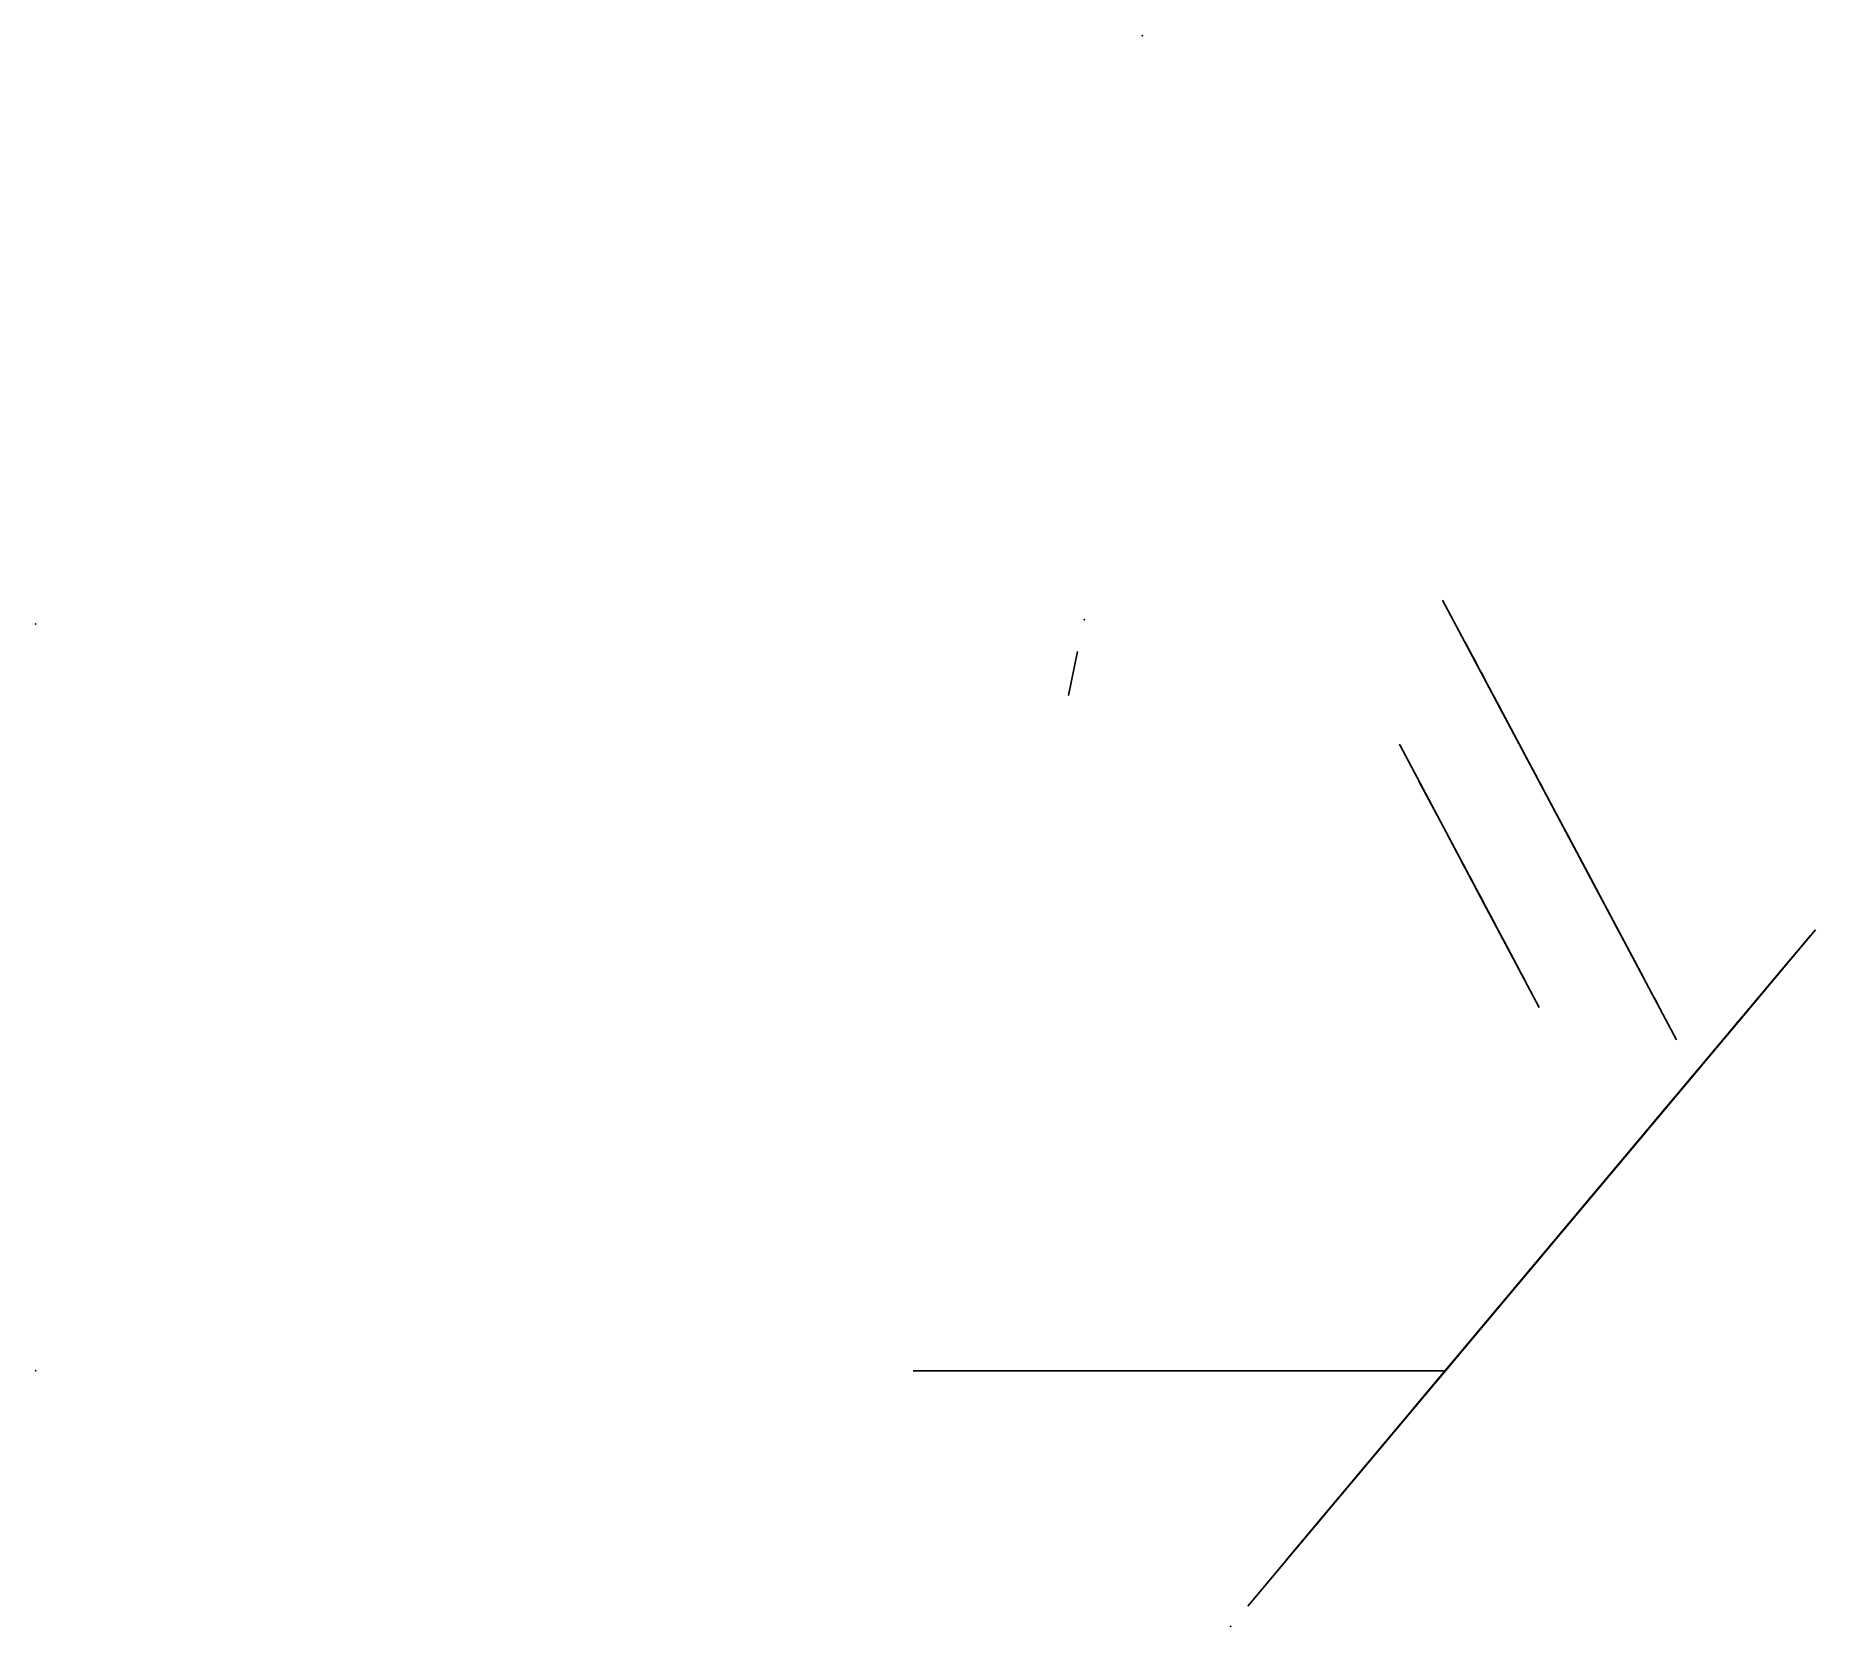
# Model space of a CAD drawing. Header units: centimetres. Extents: x 0 to 29.8, y -16.8 to 9.9.
import ezdxf

# ---------------------------------------------------------------- set-up
doc = ezdxf.new("R2010")
doc.units = ezdxf.units.CM
doc.header["$MEASUREMENT"] = 0
for name, color, linetype in [('blackFlameTheforth_back v3_back_SKT', 7, 'Continuous'), ('blackFlameTheforth_back v3_backVentSKT', 7, 'Continuous'), ('blackFlameTheforth_back v3_Reconstructed-Sketch11', 7, 'Continuous'), ('blackFlameTheforth_back v3_Sketch10', 7, 'Continuous'), ('blackFlameTheforth_back v3_Sketch7', 7, 'Continuous'), ('blackFlameTheforth_back v3_vent_SKT', 7, 'Continuous')]:
    doc.layers.add(name, color=color, linetype=linetype)

msp = doc.modelspace()

# ---------------------------------------------------------------- linework, layer by layer
at = {"layer": 'blackFlameTheforth_back v3_back_SKT'}
for p, q in [((14.701, -12.517, 30), (14.701, -12.517, -30)), ((23.616, -12.517, 30), (14.701, -12.517, 30)), ((14.701, -12.517, -30), (23.616, -12.517, -30)), ((23.616, -12.517, -30), (23.616, -12.517, 30))]:
    msp.add_line(p, q, dxfattribs=at)
msp.add_point((0, -12.517), dxfattribs=at)
at = {"layer": 'blackFlameTheforth_back v3_backVentSKT'}
for p, q in [((27.628, -7.736, 12.58), (29.654, -5.321, 9.99)), ((29.736, -5.224, 10.144), (27.71, -7.638, 12.734)), ((27.792, -7.541, 12.889), (29.818, -5.126, 10.298)), ((29.654, -5.321, 9.99), (29.572, -5.419, 9.836)), ((29.818, -5.126, 10.298), (29.736, -5.224, 10.144)), ((23.722, -12.391, -8.467), (29.445, -5.57, -15.783)), ((27.307, -8.119, -6.319), (29.427, -5.592, -9.03)), ((29.409, -5.614, 9.527), (27.382, -8.028, 12.118)), ((29.509, -5.494, -8.876), (27.389, -8.021, -6.165)), ((27.464, -7.931, 12.272), (29.491, -5.516, 9.682)), ((27.471, -7.924, -6.011), (29.591, -5.397, -8.721)), ((29.572, -5.419, 9.836), (27.546, -7.833, 12.426)), ((29.427, -5.592, -9.03), (29.345, -5.69, -9.184)), ((29.445, -5.57, -15.783), (29.363, -5.668, -15.938)), ((29.491, -5.516, 9.682), (29.409, -5.614, 9.527)), ((29.591, -5.397, -8.721), (29.509, -5.494, -8.876)), ((29.363, -5.668, -15.938), (23.723, -12.39, -8.727)), ((23.723, -12.39, -8.986), (29.281, -5.765, -16.092)), ((29.199, -5.863, -16.246), (23.723, -12.389, -9.246)), ((23.724, -12.389, -9.505), (29.118, -5.961, -16.4)), ((29.181, -5.885, -9.492), (27.061, -8.411, -6.782)), ((27.143, -8.314, -6.628), (29.263, -5.787, -9.338)), ((27.143, -8.313, 11.63), (29.17, -5.899, 9.04)), ((29.345, -5.69, -9.184), (27.225, -8.216, -6.474)), ((29.251, -5.801, 9.194), (27.225, -8.216, 11.784)), ((27.307, -8.118, 11.938), (29.333, -5.704, 9.348)), ((29.118, -5.961, -16.4), (29.036, -6.058, -16.554)), ((29.17, -5.899, 9.04), (29.088, -5.996, 8.885)), ((29.263, -5.787, -9.338), (29.181, -5.885, -9.492)), ((29.281, -5.765, -16.092), (29.199, -5.863, -16.246)), ((29.333, -5.704, 9.348), (29.251, -5.801, 9.194)), ((29.036, -6.058, -16.554), (23.724, -12.388, -9.764)), ((23.725, -12.388, -10.024), (28.954, -6.156, -16.709)), ((28.872, -6.253, -16.863), (23.725, -12.387, -10.283)), ((25.21, -10.617, -9.642), (28.92, -6.196, -2.652)), ((29.019, -6.078, -2.78), (25.309, -10.499, -9.769)), ((26.816, -8.704, -7.245), (28.936, -6.177, -9.955)), ((29.018, -6.08, -9.801), (26.898, -8.606, -7.091)), ((28.924, -6.191, 8.577), (26.898, -8.606, 11.167)), ((26.979, -8.509, -6.936), (29.1, -5.982, -9.647)), ((26.98, -8.509, 11.321), (29.006, -6.094, 8.731)), ((29.088, -5.996, 8.885), (27.062, -8.411, 11.476)), ((28.936, -6.177, -9.955), (28.854, -6.275, -10.109)), ((28.954, -6.156, -16.709), (28.872, -6.253, -16.863)), ((28.92, -6.196, -2.652), (29.019, -6.078, -2.78)), ((29.006, -6.094, 8.731), (28.924, -6.191, 8.577)), ((29.1, -5.982, -9.647), (29.018, -6.08, -9.801)), ((23.726, -12.387, -10.543), (28.79, -6.351, -17.017)), ((28.708, -6.448, -17.171), (23.726, -12.386, -10.802)), ((23.726, -12.386, -11.061), (28.626, -6.546, -17.326)), ((28.624, -6.549, -2.268), (24.912, -10.973, -9.261)), ((25.011, -10.854, -9.388), (28.723, -6.431, -2.396)), ((28.821, -6.314, -2.524), (25.111, -10.736, -9.515)), ((28.69, -6.47, -10.418), (26.57, -8.997, -7.707)), ((26.652, -8.899, -7.553), (28.772, -6.372, -10.263)), ((26.652, -8.899, 10.705), (28.672, -6.492, 8.123)), ((28.854, -6.275, -10.109), (26.734, -8.801, -7.399)), ((28.753, -6.395, 8.277), (26.734, -8.801, 10.859)), ((26.816, -8.704, 11.013), (28.835, -6.297, 8.432)), ((28.525, -6.667, -2.14), (28.624, -6.549, -2.268)), ((28.626, -6.546, -17.326), (28.545, -6.643, -17.48)), ((28.672, -6.492, 8.123), (28.59, -6.59, 7.969)), ((28.772, -6.372, -10.263), (28.69, -6.47, -10.418)), ((28.79, -6.351, -17.017), (28.708, -6.448, -17.171)), ((28.723, -6.431, -2.396), (28.821, -6.314, -2.524)), ((28.835, -6.297, 8.432), (28.753, -6.395, 8.277)), ((28.545, -6.643, -17.48), (23.727, -12.385, -11.321)), ((23.727, -12.385, -11.58), (28.463, -6.741, -17.634)), ((28.381, -6.839, -17.788), (23.728, -12.384, -11.84)), ((28.426, -6.785, -2.012), (24.713, -11.209, -9.007)), ((24.813, -11.091, -9.134), (28.525, -6.667, -2.14)), ((26.325, -9.289, -8.17), (28.445, -6.763, -10.88)), ((28.526, -6.665, -10.726), (26.406, -9.192, -8.016)), ((28.426, -6.785, 7.66), (26.407, -9.191, 10.242)), ((26.488, -9.094, -7.862), (28.608, -6.568, -10.572)), ((26.488, -9.094, 10.396), (28.508, -6.687, 7.815)), ((28.59, -6.59, 7.969), (26.57, -8.996, 10.55)), ((28.327, -6.902, -1.884), (28.426, -6.785, -2.012)), ((28.445, -6.763, -10.88), (28.363, -6.86, -11.035)), ((28.463, -6.741, -17.634), (28.381, -6.839, -17.788)), ((28.508, -6.687, 7.815), (28.426, -6.785, 7.66)), ((28.608, -6.568, -10.572), (28.526, -6.665, -10.726)), ((23.728, -12.384, -12.099), (28.299, -6.936, -17.942)), ((28.217, -7.034, -18.097), (23.729, -12.383, -12.358)), ((23.729, -12.382, -12.618), (28.135, -7.131, -18.251)), ((24.416, -11.564, -8.626), (28.13, -7.138, -1.628)), ((28.229, -7.02, -1.756), (24.515, -11.446, -8.753)), ((24.614, -11.328, -8.88), (28.327, -6.902, -1.884)), ((25.997, -9.679, -8.787), (28.117, -7.153, -11.497)), ((28.199, -7.055, -11.343), (26.079, -9.582, -8.633)), ((26.161, -9.484, -8.479), (28.281, -6.958, -11.189)), ((26.161, -9.484, 9.779), (28.18, -7.078, 7.198)), ((28.363, -6.86, -11.035), (26.243, -9.387, -8.324)), ((28.262, -6.98, 7.352), (26.243, -9.387, 9.934)), ((26.325, -9.289, 10.088), (28.344, -6.882, 7.506)), ((28.117, -7.153, -11.497), (28.035, -7.25, -11.651)), ((28.135, -7.131, -18.251), (28.053, -7.229, -18.405)), ((28.18, -7.078, 7.198), (28.099, -7.175, 7.044)), ((28.13, -7.138, -1.628), (28.229, -7.02, -1.756)), ((28.281, -6.958, -11.189), (28.199, -7.055, -11.343)), ((28.299, -6.936, -17.942), (28.217, -7.034, -18.097)), ((28.344, -6.882, 7.506), (28.262, -6.98, 7.352)), ((28.053, -7.229, -18.405), (23.729, -12.382, -12.877)), ((23.73, -12.381, -13.137), (27.972, -7.326, -18.559)), ((27.89, -7.424, -18.713), (23.73, -12.381, -13.396)), ((24.217, -11.801, -8.372), (27.932, -7.373, -1.371)), ((28.031, -7.255, -1.499), (24.316, -11.683, -8.499)), ((27.872, -7.446, -11.96), (25.752, -9.972, -9.25)), ((25.833, -9.875, -9.095), (27.953, -7.348, -11.806)), ((28.035, -7.25, -11.651), (25.915, -9.777, -8.941)), ((27.935, -7.37, 6.735), (25.915, -9.777, 9.317)), ((25.997, -9.679, 9.471), (28.017, -7.273, 6.889)), ((28.099, -7.175, 7.044), (26.079, -9.582, 9.625)), ((27.953, -7.348, -11.806), (27.872, -7.446, -11.96)), ((27.972, -7.326, -18.559), (27.89, -7.424, -18.713)), ((27.932, -7.373, -1.371), (28.031, -7.255, -1.499)), ((28.017, -7.273, 6.889), (27.935, -7.37, 6.735)), ((23.312, -12.88, 6.692), (27.767, -7.57, 0.996)), ((23.719, -12.395, 6.689), (27.764, -7.574, 1.518)), ((23.731, -12.38, -13.655), (27.808, -7.522, -18.868)), ((27.726, -7.619, -19.022), (23.731, -12.38, -13.915)), ((24.004, -12.055, -8.099), (27.72, -7.626, -1.097)), ((27.834, -7.491, -1.243), (24.118, -11.919, -8.245)), ((27.62, -7.745, 1.96), (24.418, -11.561, 6.054)), ((24.467, -11.503, 6.768), (27.721, -7.625, 2.608)), ((27.639, -7.723, 2.454), (24.467, -11.503, 6.509)), ((24.501, -11.462, 6.206), (27.702, -7.648, 2.114)), ((24.783, -11.127, 6.882), (27.704, -7.645, 3.147)), ((27.622, -7.743, 2.993), (24.783, -11.126, 6.622)), ((24.803, -11.102, 7.374), (27.723, -7.623, 3.641)), ((27.641, -7.72, 3.487), (24.803, -11.102, 7.114)), ((25.113, -10.733, 7.495), (27.694, -7.657, 4.195)), ((25.132, -10.71, 7.988), (27.713, -7.635, 4.689)), ((27.631, -7.732, 4.535), (25.133, -10.71, 7.729)), ((25.446, -10.337, 8.105), (27.696, -7.655, 5.228)), ((27.614, -7.752, 5.074), (25.447, -10.336, 7.845)), ((25.464, -10.315, 8.6), (27.715, -7.632, 5.722)), ((27.633, -7.73, 5.568), (25.464, -10.315, 8.34)), ((25.506, -10.265, -9.712), (27.626, -7.738, -12.422)), ((27.708, -7.641, -12.268), (25.588, -10.167, -9.558)), ((25.67, -10.07, -9.404), (27.79, -7.543, -12.114)), ((25.67, -10.069, 8.854), (27.693, -7.658, 6.267)), ((27.775, -7.56, 6.421), (25.752, -9.972, 9.008)), ((25.834, -9.874, 9.163), (27.857, -7.463, 6.576)), ((27.626, -7.738, -12.422), (27.544, -7.836, -12.577)), ((27.546, -7.833, 12.426), (27.628, -7.736, 12.58)), ((27.764, -7.574, 1.518), (27.56, -7.817, 1.519)), ((27.767, -7.57, 0.996), (27.563, -7.813, 0.997)), ((27.693, -7.658, 6.267), (27.611, -7.756, 6.113)), ((27.694, -7.657, 4.195), (27.612, -7.755, 4.041)), ((27.696, -7.655, 5.228), (27.614, -7.752, 5.074)), ((27.702, -7.648, 2.114), (27.62, -7.745, 1.96)), ((27.704, -7.645, 3.147), (27.622, -7.743, 2.993)), ((27.713, -7.635, 4.689), (27.631, -7.732, 4.535)), ((27.715, -7.632, 5.722), (27.633, -7.73, 5.568)), ((27.721, -7.625, 2.608), (27.639, -7.723, 2.454)), ((27.723, -7.623, 3.641), (27.641, -7.72, 3.487)), ((27.79, -7.543, -12.114), (27.708, -7.641, -12.268)), ((27.71, -7.638, 12.734), (27.792, -7.541, 12.889)), ((27.72, -7.626, -1.097), (27.834, -7.491, -1.243)), ((27.808, -7.522, -18.868), (27.726, -7.619, -19.022)), ((27.857, -7.463, 6.576), (27.775, -7.56, 6.421)), ((27.563, -7.813, 0.997), (23.108, -13.122, 6.693)), ((27.56, -7.817, 1.519), (23.515, -12.637, 6.69)), ((27.436, -7.964, 26.681), (23.528, -12.622, 31.677)), ((23.528, -12.622, 31.936), (27.436, -7.965, 26.94)), ((27.438, -7.962, 24.608), (23.53, -12.62, 29.604)), ((23.53, -12.62, 29.864), (27.438, -7.963, 24.868)), ((27.441, -7.958, 27.193), (23.533, -12.616, 32.189)), ((23.533, -12.616, 32.448), (27.441, -7.959, 27.452)), ((23.534, -12.614, 30.375), (27.442, -7.957, 25.379)), ((23.535, -12.613, 30.891), (27.443, -7.956, 25.896)), ((27.443, -7.957, 25.12), (23.535, -12.614, 30.116)), ((27.444, -7.955, 25.636), (23.536, -12.613, 30.632)), ((23.537, -12.611, 28.819), (27.445, -7.954, 23.823)), ((27.445, -7.954, 23.563), (23.537, -12.611, 28.56)), ((27.449, -7.95, 26.148), (23.54, -12.607, 31.144)), ((23.54, -12.607, 31.403), (27.448, -7.95, 26.407)), ((27.45, -7.948, 24.075), (23.542, -12.605, 29.071)), ((23.542, -12.606, 29.33), (27.45, -7.948, 24.334)), ((23.56, -12.584, 25.673), (27.477, -7.916, 20.666)), ((27.477, -7.916, 20.363), (23.56, -12.584, 25.371)), ((23.56, -12.584, 25.112), (27.463, -7.933, 20.123)), ((27.378, -8.034, 19.972), (23.56, -12.584, 24.853)), ((23.57, -12.572, 27.223), (27.478, -7.914, 22.227)), ((27.478, -7.914, 21.968), (23.57, -12.572, 26.964)), ((23.575, -12.566, 27.734), (27.483, -7.908, 22.738)), ((27.483, -7.909, 22.48), (23.575, -12.566, 27.476)), ((27.486, -7.906, 20.923), (23.577, -12.563, 25.919)), ((23.578, -12.563, 26.178), (27.486, -7.906, 21.182)), ((27.49, -7.9, 21.435), (23.582, -12.557, 26.431)), ((27.491, -7.899, 22.987), (23.583, -12.557, 27.983)), ((23.583, -12.556, 28.242), (27.491, -7.899, 23.246)), ((23.583, -12.557, 26.69), (27.491, -7.9, 21.693)), ((23.714, -12.401, -7.962), (27.462, -7.933, -12.731)), ((27.381, -8.031, -12.885), (23.715, -12.4, -8.222)), ((23.764, -12.341, 9.59), (27.543, -7.838, 16.524)), ((23.777, -12.326, 8.377), (27.511, -7.876, 15.229)), ((23.809, -12.287, 12.147), (27.543, -7.837, 18.999)), ((23.84, -12.251, 7.255), (27.502, -7.886, 13.976)), ((27.541, -7.839, 16.212), (23.863, -12.222, 9.463)), ((23.872, -12.213, 11.025), (27.534, -7.847, 17.747)), ((27.51, -7.877, 14.918), (23.876, -12.207, 8.25)), ((23.886, -12.196, 9.195), (27.549, -7.831, 15.917)), ((23.89, -12.191, 7.966), (27.496, -7.893, 14.584)), ((27.382, -8.03, 30), (23.902, -12.177, 30)), ((23.902, -12.177, -30), (27.382, -8.03, -30)), ((23.903, -12.175, 6.752), (27.464, -7.931, 13.288)), ((27.542, -7.839, 18.688), (23.908, -12.169, 12.02)), ((23.918, -12.158, 12.965), (27.581, -7.792, 19.687)), ((23.922, -12.152, 11.736), (27.529, -7.854, 18.354)), ((23.935, -12.137, 10.522), (27.497, -7.892, 17.059)), ((27.502, -7.887, 13.665), (23.939, -12.132, 7.128)), ((27.533, -7.849, 17.435), (23.971, -12.094, 10.898)), ((27.547, -7.832, 15.604), (23.985, -12.078, 9.068)), ((27.496, -7.893, 14.273), (23.989, -12.072, 7.839)), ((27.465, -7.931, 12.979), (24.002, -12.057, 6.625)), ((27.579, -7.795, 19.374), (24.017, -12.039, 12.838)), ((27.527, -7.856, 18.043), (24.021, -12.034, 11.609)), ((27.496, -7.893, 16.748), (24.034, -12.019, 10.395)), ((24.089, -11.953, 6.475), (27.47, -7.924, 12.68)), ((27.47, -7.924, 12.371), (24.188, -11.835, 6.348)), ((27.612, -7.755, 4.041), (25.114, -10.732, 7.235)), ((27.544, -7.836, -12.577), (25.424, -10.362, -9.867)), ((27.611, -7.756, 6.113), (25.588, -10.167, 8.7)), ((27.463, -7.933, 20.123), (27.378, -8.034, 19.972)), ((27.462, -7.933, -12.731), (27.381, -8.031, -12.885)), ((27.382, -8.028, 12.118), (27.464, -7.931, 12.272)), ((27.382, -8.03, -30), (27.382, -8.03, 30)), ((27.389, -8.021, -6.165), (27.471, -7.924, -6.011)), ((27.436, -7.965, 26.94), (27.436, -7.964, 26.681)), ((27.438, -7.963, 24.868), (27.438, -7.962, 24.608)), ((27.441, -7.959, 27.452), (27.441, -7.958, 27.193)), ((27.442, -7.957, 25.379), (27.443, -7.957, 25.12)), ((27.443, -7.956, 25.896), (27.444, -7.955, 25.636)), ((27.445, -7.954, 23.823), (27.445, -7.954, 23.563)), ((27.448, -7.95, 26.407), (27.449, -7.95, 26.148)), ((27.45, -7.948, 24.334), (27.45, -7.948, 24.075)), ((27.464, -7.931, 13.288), (27.465, -7.931, 12.979)), ((27.47, -7.924, 12.68), (27.47, -7.924, 12.371)), ((27.477, -7.916, 20.666), (27.477, -7.916, 20.363)), ((27.478, -7.914, 22.227), (27.478, -7.914, 21.968)), ((27.483, -7.908, 22.738), (27.483, -7.909, 22.48)), ((27.486, -7.906, 21.182), (27.486, -7.906, 20.923)), ((27.491, -7.9, 21.693), (27.49, -7.9, 21.435)), ((27.491, -7.899, 23.246), (27.491, -7.899, 22.987)), ((27.497, -7.892, 17.059), (27.496, -7.893, 16.748)), ((27.496, -7.893, 14.584), (27.496, -7.893, 14.273)), ((27.502, -7.886, 13.976), (27.502, -7.887, 13.665)), ((27.511, -7.876, 15.229), (27.51, -7.877, 14.918)), ((27.529, -7.854, 18.354), (27.527, -7.856, 18.043)), ((27.534, -7.847, 17.747), (27.533, -7.849, 17.435)), ((27.543, -7.838, 16.524), (27.541, -7.839, 16.212)), ((27.543, -7.837, 18.999), (27.542, -7.839, 18.688)), ((27.549, -7.831, 15.917), (27.547, -7.832, 15.604)), ((27.581, -7.792, 19.687), (27.579, -7.795, 19.374)), ((23.24, -12.965, 24.486), (27.144, -8.313, 19.495)), ((23.389, -12.787, 24.812), (27.293, -8.135, 19.821)), ((27.209, -8.235, 19.671), (23.389, -12.787, 24.554)), ((27.317, -8.107, -22.907), (23.722, -12.391, -18.311)), ((23.722, -12.39, -18.571), (27.317, -8.107, -23.166)), ((27.317, -8.107, -24.978), (23.722, -12.391, -20.382)), ((23.723, -12.389, -21.161), (27.318, -8.105, -25.756)), ((27.318, -8.106, -25.497), (23.723, -12.39, -20.901)), ((23.723, -12.39, -20.642), (27.317, -8.106, -25.237)), ((27.317, -8.106, -23.425), (23.723, -12.39, -18.83)), ((23.723, -12.389, -19.089), (27.318, -8.106, -23.685)), ((23.724, -12.388, -21.68), (27.319, -8.104, -26.275)), ((27.319, -8.104, -24.463), (23.724, -12.388, -19.868)), ((23.724, -12.388, -19.608), (27.318, -8.105, -24.203)), ((27.318, -8.105, -23.944), (23.724, -12.389, -19.349)), ((27.318, -8.105, -26.015), (23.724, -12.389, -21.42)), ((27.319, -8.104, -26.534), (23.725, -12.388, -21.939)), ((23.725, -12.387, -22.198), (27.319, -8.104, -26.793)), ((23.725, -12.387, -20.127), (27.319, -8.104, -24.722)), ((27.325, -8.097, -18.776), (23.73, -12.381, -14.18)), ((27.325, -8.096, -20.847), (23.731, -12.38, -16.252)), ((23.731, -12.38, -16.511), (27.326, -8.096, -21.106)), ((27.326, -8.096, -19.294), (23.731, -12.38, -14.699)), ((23.731, -12.38, -14.44), (27.326, -8.096, -19.035)), ((27.327, -8.095, -21.884), (23.732, -12.378, -17.289)), ((23.732, -12.379, -17.03), (27.327, -8.095, -21.625)), ((27.327, -8.095, -19.813), (23.732, -12.379, -15.218)), ((23.732, -12.379, -14.959), (27.326, -8.095, -19.554)), ((27.326, -8.096, -21.366), (23.732, -12.379, -16.77)), ((23.733, -12.378, -17.549), (27.327, -8.094, -22.144)), ((27.327, -8.094, -20.332), (23.733, -12.378, -15.737)), ((23.733, -12.377, -15.996), (27.328, -8.094, -20.591)), ((27.328, -8.094, -22.403), (23.733, -12.377, -17.808)), ((23.733, -12.378, -15.477), (27.327, -8.095, -20.073)), ((23.734, -12.377, -18.067), (27.328, -8.093, -22.662)), ((23.739, -12.37, -28.947), (27.334, -8.086, -33.542)), ((23.739, -12.37, -26.876), (27.334, -8.086, -31.471)), ((27.334, -8.087, -33.283), (23.739, -12.371, -28.688)), ((27.333, -8.087, -31.212), (23.739, -12.371, -26.616)), ((23.74, -12.369, -29.466), (27.335, -8.085, -34.061)), ((27.335, -8.085, -32.249), (23.74, -12.369, -27.654)), ((27.334, -8.086, -33.802), (23.74, -12.37, -29.206)), ((23.74, -12.369, -27.395), (27.335, -8.086, -31.99)), ((27.334, -8.086, -31.73), (23.74, -12.37, -27.135)), ((23.741, -12.368, -29.985), (27.336, -8.084, -34.58)), ((27.336, -8.084, -32.768), (23.741, -12.368, -28.173)), ((27.335, -8.085, -34.32), (23.741, -12.369, -29.725)), ((23.741, -12.368, -27.913), (27.335, -8.085, -32.509)), ((23.742, -12.367, -30.503), (27.336, -8.083, -35.098)), ((27.336, -8.084, -34.839), (23.742, -12.368, -30.244)), ((23.742, -12.367, -28.432), (27.336, -8.084, -33.027)), ((27.342, -8.077, -27.081), (23.747, -12.361, -22.485)), ((27.343, -8.076, -29.671), (23.748, -12.359, -25.076)), ((27.342, -8.076, -29.152), (23.748, -12.36, -24.557)), ((23.748, -12.36, -24.816), (27.343, -8.076, -29.412)), ((27.343, -8.076, -27.6), (23.748, -12.36, -23.004)), ((23.748, -12.36, -22.745), (27.342, -8.076, -27.34)), ((23.749, -12.358, -23.783), (27.344, -8.074, -28.378)), ((27.344, -8.075, -30.19), (23.749, -12.358, -25.594)), ((23.749, -12.359, -25.335), (27.343, -8.075, -29.93)), ((27.343, -8.075, -28.118), (23.749, -12.359, -23.523)), ((23.749, -12.359, -23.264), (27.343, -8.075, -27.859)), ((27.344, -8.074, -30.708), (23.75, -12.357, -26.113)), ((23.75, -12.358, -25.854), (27.344, -8.074, -30.449)), ((27.344, -8.074, -28.637), (23.75, -12.358, -24.042)), ((23.75, -12.357, -24.301), (27.345, -8.074, -28.896)), ((23.751, -12.357, -26.373), (27.345, -8.073, -30.968)), ((27.144, -8.313, 19.495), (27.059, -8.414, 19.344)), ((27.061, -8.411, -6.782), (27.143, -8.314, -6.628)), ((27.062, -8.411, 11.476), (27.143, -8.313, 11.63)), ((27.184, -8.265, 17.73), (27.184, -8.265, 12.214)), ((27.184, -8.265, 20.213), (27.184, -8.265, 22.703)), ((27.293, -8.135, 19.821), (27.209, -8.235, 19.671)), ((27.225, -8.216, 11.784), (27.307, -8.118, 11.938)), ((27.225, -8.216, -6.474), (27.307, -8.119, -6.319)), ((27.253, -8.183, 9.847), (27.253, -8.183, -5.872)), ((27.253, -8.183, -8.265), (27.253, -8.183, -13.911)), ((27.253, -8.183, -15.775), (27.253, -8.183, -23.125)), ((27.317, -8.106, -25.237), (27.317, -8.107, -24.978)), ((27.318, -8.106, -23.685), (27.317, -8.106, -23.425)), ((27.317, -8.107, -23.166), (27.317, -8.107, -22.907)), ((27.319, -8.104, -26.275), (27.318, -8.105, -26.015)), ((27.318, -8.105, -24.203), (27.318, -8.105, -23.944)), ((27.318, -8.105, -25.756), (27.318, -8.106, -25.497)), ((27.319, -8.104, -26.793), (27.319, -8.104, -26.534)), ((27.319, -8.104, -24.722), (27.319, -8.104, -24.463)), ((27.326, -8.096, -21.106), (27.325, -8.096, -20.847)), ((27.326, -8.096, -19.035), (27.325, -8.097, -18.776)), ((27.327, -8.095, -21.625), (27.326, -8.096, -21.366)), ((27.326, -8.095, -19.554), (27.326, -8.096, -19.294)), ((27.327, -8.094, -22.144), (27.327, -8.095, -21.884)), ((27.328, -8.094, -20.591), (27.327, -8.094, -20.332)), ((27.327, -8.095, -20.073), (27.327, -8.095, -19.813)), ((27.328, -8.093, -22.662), (27.328, -8.094, -22.403)), ((27.334, -8.086, -31.471), (27.333, -8.087, -31.212)), ((27.335, -8.085, -34.061), (27.334, -8.086, -33.802)), ((27.334, -8.086, -33.542), (27.334, -8.087, -33.283)), ((27.335, -8.086, -31.99), (27.334, -8.086, -31.73)), ((27.336, -8.084, -34.58), (27.335, -8.085, -34.32)), ((27.335, -8.085, -32.509), (27.335, -8.085, -32.249)), ((27.336, -8.083, -35.098), (27.336, -8.084, -34.839)), ((27.336, -8.084, -33.027), (27.336, -8.084, -32.768)), ((27.343, -8.076, -29.412), (27.342, -8.076, -29.152)), ((27.342, -8.076, -27.34), (27.342, -8.077, -27.081)), ((27.344, -8.074, -28.378), (27.343, -8.075, -28.118)), ((27.343, -8.075, -29.93), (27.343, -8.076, -29.671)), ((27.343, -8.075, -27.859), (27.343, -8.076, -27.6)), ((27.345, -8.073, -30.968), (27.344, -8.074, -30.708)), ((27.344, -8.074, -30.449), (27.344, -8.075, -30.19)), ((27.345, -8.074, -28.896), (27.344, -8.074, -28.637)), ((26.89, -8.615, 19.043), (23.07, -13.167, 23.926)), ((23.071, -13.167, 24.185), (26.975, -8.515, 19.194)), ((27.059, -8.414, 19.344), (23.24, -12.965, 24.227)), ((24.16, -11.869, 17.894), (26.876, -8.632, 22.879)), ((27.032, -8.446, 19.566), (24.316, -11.683, 14.582)), ((27.032, -8.446, 11.567), (24.517, -11.443, 6.953)), ((27.104, -8.36, -14.551), (24.545, -11.411, -19.335)), ((24.682, -11.246, -19.829), (26.944, -8.551, -15.601)), ((26.967, -8.524, -23.335), (24.721, -11.2, -20.464)), ((27.107, -8.357, -6.507), (25.547, -10.216, -9.46)), ((26.975, -8.515, 19.194), (26.89, -8.615, 19.043)), ((26.898, -8.606, -7.091), (26.979, -8.509, -6.936)), ((26.898, -8.606, 11.167), (26.98, -8.509, 11.321)), ((22.745, -13.555, 23.565), (26.649, -8.902, 18.574)), ((22.914, -13.353, 23.867), (26.819, -8.7, 18.875)), ((26.734, -8.801, 18.725), (22.914, -13.354, 23.608)), ((26.674, -8.873, 18.021), (24.16, -11.869, 13.407)), ((24.182, -11.843, -12.762), (26.741, -8.792, -7.977)), ((24.183, -11.842, 5.439), (26.743, -8.79, 10.138)), ((26.616, -8.942, 1.26), (25.652, -10.091, 1.26)), ((26.295, -9.325, -1.24), (26.616, -8.942, -1.24)), ((26.649, -8.902, 18.574), (26.565, -9.003, 18.423)), ((26.57, -8.997, -7.707), (26.652, -8.899, -7.553)), ((26.57, -8.996, 10.55), (26.652, -8.899, 10.705)), ((26.616, -8.942, -1.24), (26.616, -8.942, 1.26)), ((26.819, -8.7, 18.875), (26.734, -8.801, 18.725)), ((26.734, -8.801, 10.859), (26.816, -8.704, 11.013)), ((26.734, -8.801, -7.399), (26.816, -8.704, -7.245)), ((22.595, -13.733, 23.239), (26.5, -9.08, 18.247)), ((26.415, -9.181, 18.097), (22.595, -13.734, 22.98)), ((26.403, -9.196, 1.963), (22.701, -13.607, 6.695)), ((26.565, -9.003, 18.423), (22.745, -13.555, 23.307)), ((22.905, -13.365, 6.694), (26.605, -8.955, 1.963)), ((26.605, -8.955, 1.963), (26.403, -9.196, 1.963)), ((26.406, -9.192, -8.016), (26.488, -9.094, -7.862)), ((26.407, -9.191, 10.242), (26.488, -9.094, 10.396)), ((26.5, -9.08, 18.247), (26.415, -9.181, 18.097)), ((22.258, -14.135, 22.634), (26.168, -9.476, 17.637)), ((22.426, -13.935, 22.938), (26.331, -9.282, 17.946)), ((26.246, -9.383, 17.796), (22.426, -13.935, 22.679)), ((22.498, -13.85, 6.696), (26.2, -9.437, 1.963)), ((25.973, -9.708, 0.76), (26.295, -9.325, 0.76)), ((26.2, -9.437, 1.963), (25.998, -9.678, 1.963)), ((26.079, -9.582, -8.633), (26.161, -9.484, -8.479)), ((26.079, -9.582, 9.625), (26.161, -9.484, 9.779)), ((26.168, -9.476, 17.637), (26.083, -9.577, 17.486)), ((26.243, -9.387, -8.324), (26.325, -9.289, -8.17)), ((26.243, -9.387, 9.934), (26.325, -9.289, 10.088)), ((26.331, -9.282, 17.946), (26.246, -9.383, 17.796)), ((26.295, -9.325, 0.76), (26.295, -9.325, -1.24)), ((22.089, -14.337, 22.333), (25.998, -9.678, 17.336)), ((25.913, -9.779, 17.185), (22.089, -14.337, 22.075)), ((26.083, -9.577, 17.486), (22.258, -14.135, 22.376)), ((25.998, -9.678, 1.963), (22.295, -14.092, 6.697)), ((25.929, -9.76, -4.157), (23.494, -12.662, -1.044)), ((23.496, -12.661, -0.787), (26.011, -9.663, -4.003)), ((26.093, -9.565, -3.848), (23.497, -12.659, -0.529)), ((24.688, -11.24, -1.24), (25.973, -9.708, -1.24)), ((25.848, -9.858, -4.311), (25.929, -9.76, -4.157)), ((25.998, -9.678, 17.336), (25.913, -9.779, 17.185)), ((25.915, -9.777, -8.941), (25.997, -9.679, -8.787)), ((25.915, -9.777, 9.317), (25.997, -9.679, 9.471)), ((25.973, -9.708, -1.24), (25.973, -9.708, 0.76)), ((26.011, -9.663, -4.003), (26.093, -9.565, -3.848)), ((21.77, -14.717, 21.705), (25.679, -10.058, 16.708)), ((21.939, -14.515, 22.007), (25.849, -9.856, 17.009)), ((25.764, -9.957, 16.858), (21.939, -14.515, 21.748)), ((23.477, -12.683, -1.798), (25.684, -10.053, -4.62)), ((25.766, -9.955, -4.465), (23.478, -12.681, -1.541)), ((23.493, -12.664, -1.301), (25.848, -9.858, -4.311)), ((25.652, -10.091, -0.74), (25.33, -10.474, -0.74)), ((25.588, -10.167, 8.7), (25.67, -10.069, 8.854)), ((25.588, -10.167, -9.558), (25.67, -10.07, -9.404)), ((25.679, -10.058, 16.708), (25.595, -10.159, 16.557)), ((25.652, -10.091, 1.26), (25.652, -10.091, -0.74)), ((25.684, -10.053, -4.62), (25.766, -9.955, -4.465)), ((25.752, -9.972, 9.008), (25.834, -9.874, 9.163)), ((25.752, -9.972, -9.25), (25.833, -9.875, -9.095)), ((25.849, -9.856, 17.009), (25.764, -9.957, 16.858)), ((21.614, -14.904, 21.388), (25.523, -10.244, 16.389)), ((25.439, -10.345, 16.239), (21.614, -14.904, 21.129)), ((25.595, -10.159, 16.557), (21.77, -14.717, 21.447)), ((23.474, -12.686, -2.312), (25.52, -10.248, -4.928)), ((25.438, -10.345, -5.082), (23.474, -12.686, -2.571)), ((25.602, -10.15, -4.774), (23.476, -12.685, -2.055)), ((25.356, -10.443, -5.236), (25.438, -10.345, -5.082)), ((25.424, -10.362, -9.867), (25.506, -10.265, -9.712)), ((25.523, -10.244, 16.389), (25.439, -10.345, 16.239)), ((25.447, -10.336, 7.845), (25.446, -10.337, 8.105)), ((25.464, -10.315, 8.34), (25.464, -10.315, 8.6)), ((25.52, -10.248, -4.928), (25.602, -10.15, -4.774)), ((21.295, -15.284, 20.76), (25.205, -10.624, 15.761)), ((25.12, -10.725, 15.611), (21.295, -15.284, 20.501)), ((21.444, -15.105, 21.086), (25.354, -10.446, 16.088)), ((25.269, -10.547, 15.938), (21.444, -15.105, 20.828)), ((23.47, -12.691, -3.343), (25.193, -10.638, -5.545)), ((25.275, -10.541, -5.391), (23.472, -12.689, -3.086)), ((23.473, -12.688, -2.829), (25.356, -10.443, -5.236)), ((25.14, -10.701, -9.522), (24.136, -11.898, -8.238)), ((25.33, -10.474, 1.26), (24.688, -11.24, 1.26)), ((25.114, -10.732, 7.235), (25.113, -10.733, 7.495)), ((25.205, -10.624, 15.761), (25.12, -10.725, 15.611)), ((25.133, -10.71, 7.729), (25.132, -10.71, 7.988)), ((25.193, -10.638, -5.545), (25.275, -10.541, -5.391)), ((25.309, -10.499, -9.769), (25.21, -10.617, -9.642)), ((25.354, -10.446, 16.088), (25.269, -10.547, 15.938)), ((25.33, -10.474, -0.74), (25.33, -10.474, 1.26)), ((20.952, -15.692, 20.163), (24.866, -11.028, 15.159)), ((21.125, -15.485, 20.459), (25.035, -10.826, 15.46)), ((24.95, -10.927, 15.31), (21.125, -15.485, 20.2)), ((23.465, -12.697, -4.372), (24.865, -11.028, -6.162)), ((24.947, -10.931, -6.008), (23.466, -12.695, -4.115)), ((23.468, -12.694, -3.858), (25.029, -10.833, -5.854)), ((25.111, -10.736, -5.699), (23.469, -12.692, -3.601)), ((25.039, -10.821, -10.036), (24.294, -11.709, -9.084)), ((24.316, -11.683, -11.796), (25.061, -10.795, -10.386)), ((24.688, -11.24, 0.762), (25.009, -10.857, 0.762)), ((25.009, -10.857, -0.738), (24.688, -11.24, -0.738)), ((24.866, -11.028, 15.159), (24.781, -11.129, 15.008)), ((24.912, -10.973, -9.261), (24.813, -11.091, -9.134)), ((24.865, -11.028, -6.162), (24.947, -10.931, -6.008)), ((25.035, -10.826, 15.46), (24.95, -10.927, 15.31)), ((25.009, -10.857, 0.762), (25.009, -10.857, -0.738)), ((25.111, -10.736, -9.515), (25.011, -10.854, -9.388)), ((25.029, -10.833, -5.854), (25.111, -10.736, -5.699)), ((20.795, -15.879, 19.845), (24.71, -11.213, 14.841)), ((24.625, -11.314, 14.69), (20.795, -15.879, 19.586)), ((24.781, -11.129, 15.008), (20.952, -15.692, 19.904)), ((24.62, -11.321, -6.625), (23.461, -12.702, -5.144)), ((23.463, -12.7, -4.887), (24.701, -11.224, -6.47)), ((24.783, -11.126, -6.316), (23.464, -12.699, -4.629)), ((24.538, -11.419, -6.779), (24.62, -11.321, -6.625)), ((24.713, -11.209, -9.007), (24.614, -11.328, -8.88)), ((24.71, -11.213, 14.841), (24.625, -11.314, 14.69)), ((24.688, -11.24, 1.26), (24.688, -11.24, 0.762)), ((24.688, -11.24, -0.738), (24.688, -11.24, -1.24)), ((24.701, -11.224, -6.47), (24.783, -11.126, -6.316)), ((24.783, -11.126, 6.622), (24.783, -11.127, 6.882)), ((24.803, -11.102, 7.114), (24.803, -11.102, 7.374)), ((20.476, -16.259, 19.217), (24.391, -11.593, 14.213)), ((20.626, -16.081, 19.544), (24.541, -11.415, 14.539)), ((24.456, -11.516, 14.389), (20.626, -16.081, 19.285)), ((23.457, -12.706, -5.915), (24.374, -11.614, -7.087)), ((24.456, -11.516, -6.933), (23.459, -12.705, -5.658)), ((23.46, -12.703, -5.401), (24.538, -11.419, -6.779)), ((24.391, -11.593, 14.213), (24.306, -11.694, 14.062)), ((24.374, -11.614, -7.087), (24.456, -11.516, -6.933)), ((24.515, -11.446, -8.753), (24.416, -11.564, -8.626)), ((24.418, -11.561, 6.054), (24.501, -11.462, 6.206)), ((24.541, -11.415, 14.539), (24.456, -11.516, 14.389)), ((24.467, -11.503, 6.509), (24.467, -11.503, 6.768)), ((20.307, -16.461, 18.916), (24.222, -11.795, 13.912)), ((24.137, -11.896, 13.761), (20.307, -16.461, 18.657)), ((24.306, -11.694, 14.062), (20.476, -16.259, 18.958)), ((24.128, -11.906, -7.55), (23.453, -12.711, -6.687)), ((23.455, -12.709, -6.43), (24.21, -11.809, -7.396)), ((24.292, -11.711, -7.242), (23.456, -12.708, -6.173)), ((24.118, -11.919, -8.245), (24.004, -12.055, -8.099)), ((24.047, -12.004, -7.704), (24.128, -11.906, -7.55)), ((24.188, -11.835, 6.348), (24.089, -11.953, 6.475)), ((24.222, -11.795, 13.912), (24.137, -11.896, 13.761)), ((24.21, -11.809, -7.396), (24.292, -11.711, -7.242)), ((24.316, -11.683, -8.499), (24.217, -11.801, -8.372)), ((23.452, -12.712, -6.944), (24.047, -12.004, -7.704)), ((23.863, -12.222, 9.463), (23.764, -12.341, 9.59)), ((23.876, -12.207, 8.25), (23.777, -12.326, 8.377)), ((23.908, -12.169, 12.02), (23.809, -12.287, 12.147)), ((23.939, -12.132, 7.128), (23.84, -12.251, 7.255)), ((23.971, -12.094, 10.898), (23.872, -12.213, 11.025)), ((23.985, -12.078, 9.068), (23.886, -12.196, 9.195)), ((23.989, -12.072, 7.839), (23.89, -12.191, 7.966)), ((23.902, -12.177, 30), (23.902, -12.177, -30)), ((24.002, -12.057, 6.625), (23.903, -12.175, 6.752)), ((24.017, -12.039, 12.838), (23.918, -12.158, 12.965)), ((24.021, -12.034, 11.609), (23.922, -12.152, 11.736)), ((24.034, -12.019, 10.395), (23.935, -12.137, 10.522)), ((24.007, -12.051, 7.244), (24.007, -12.051, 12.76)), ((24.007, -12.051, 14.758), (24.007, -12.051, 17.247)), ((24.03, -12.024, -7.89), (24.03, -12.024, 4.792)), ((24.033, -12.02, -19.047), (24.033, -12.02, -13.402)), ((24.033, -12.02, -9.276), (24.033, -12.02, -11.638)), ((23.515, -12.637, 6.69), (23.719, -12.395, 6.689)), ((23.715, -12.4, -8.222), (23.714, -12.401, -7.962)), ((23.723, -12.39, -8.727), (23.722, -12.391, -8.467)), ((23.722, -12.391, -18.311), (23.722, -12.39, -18.571)), ((23.722, -12.391, -20.382), (23.723, -12.39, -20.642)), ((23.723, -12.389, -9.246), (23.723, -12.39, -8.986)), ((23.723, -12.39, -20.901), (23.723, -12.389, -21.161)), ((23.723, -12.39, -18.83), (23.723, -12.389, -19.089)), ((23.724, -12.388, -19.868), (23.725, -12.387, -20.127)), ((23.724, -12.388, -9.764), (23.724, -12.389, -9.505)), ((23.724, -12.389, -19.349), (23.724, -12.388, -19.608)), ((23.724, -12.389, -21.42), (23.724, -12.388, -21.68)), ((23.725, -12.387, -10.283), (23.725, -12.388, -10.024)), ((23.725, -12.388, -21.939), (23.725, -12.387, -22.198)), ((23.727, -12.385, -11.321), (23.726, -12.386, -11.061)), ((23.726, -12.386, -10.802), (23.726, -12.387, -10.543)), ((23.728, -12.384, -11.84), (23.727, -12.385, -11.58)), ((23.729, -12.383, -12.358), (23.728, -12.384, -12.099)), ((23.729, -12.382, -12.877), (23.729, -12.382, -12.618)), ((23.73, -12.381, -14.18), (23.731, -12.38, -14.44)), ((23.73, -12.381, -13.396), (23.73, -12.381, -13.137)), ((23.731, -12.38, -14.699), (23.732, -12.379, -14.959)), ((23.731, -12.38, -13.915), (23.731, -12.38, -13.655)), ((23.731, -12.38, -16.252), (23.731, -12.38, -16.511)), ((23.732, -12.378, -17.289), (23.733, -12.378, -17.549)), ((23.732, -12.379, -15.218), (23.733, -12.378, -15.477)), ((23.732, -12.379, -16.77), (23.732, -12.379, -17.03)), ((23.733, -12.378, -15.737), (23.733, -12.377, -15.996)), ((23.733, -12.377, -17.808), (23.734, -12.377, -18.067)), ((23.739, -12.371, -28.688), (23.739, -12.37, -28.947)), ((23.739, -12.371, -26.616), (23.739, -12.37, -26.876)), ((23.74, -12.369, -27.654), (23.741, -12.368, -27.913)), ((23.74, -12.37, -29.206), (23.74, -12.369, -29.466)), ((23.74, -12.37, -27.135), (23.74, -12.369, -27.395)), ((23.741, -12.368, -28.173), (23.742, -12.367, -28.432)), ((23.741, -12.369, -29.725), (23.741, -12.368, -29.985)), ((23.742, -12.368, -30.244), (23.742, -12.367, -30.503)), ((23.747, -12.361, -22.485), (23.748, -12.36, -22.745)), ((23.748, -12.359, -25.076), (23.749, -12.359, -25.335)), ((23.748, -12.36, -23.004), (23.749, -12.359, -23.264)), ((23.748, -12.36, -24.557), (23.748, -12.36, -24.816)), ((23.749, -12.358, -25.594), (23.75, -12.358, -25.854)), ((23.749, -12.359, -23.523), (23.749, -12.358, -23.783)), ((23.75, -12.357, -26.113), (23.751, -12.357, -26.373)), ((23.75, -12.358, -24.042), (23.75, -12.357, -24.301)), ((23.389, -12.787, 24.554), (23.389, -12.787, 24.812)), ((23.453, -12.711, -6.687), (23.452, -12.712, -6.944)), ((23.456, -12.708, -6.173), (23.455, -12.709, -6.43)), ((23.459, -12.705, -5.658), (23.457, -12.706, -5.915)), ((23.461, -12.702, -5.144), (23.46, -12.703, -5.401)), ((23.464, -12.699, -4.629), (23.463, -12.7, -4.887)), ((23.466, -12.695, -4.115), (23.465, -12.697, -4.372)), ((23.469, -12.692, -3.601), (23.468, -12.694, -3.858)), ((23.472, -12.689, -3.086), (23.47, -12.691, -3.343)), ((23.474, -12.686, -2.571), (23.473, -12.688, -2.829)), ((23.476, -12.685, -2.055), (23.474, -12.686, -2.312)), ((23.478, -12.681, -1.541), (23.477, -12.683, -1.798)), ((23.494, -12.662, -1.044), (23.493, -12.664, -1.301)), ((23.497, -12.659, -0.529), (23.496, -12.661, -0.787)), ((23.528, -12.622, 31.677), (23.528, -12.622, 31.936)), ((23.53, -12.62, 29.604), (23.53, -12.62, 29.864)), ((23.533, -12.616, 32.189), (23.533, -12.616, 32.448)), ((23.535, -12.614, 30.116), (23.534, -12.614, 30.375)), ((23.536, -12.613, 30.632), (23.535, -12.613, 30.891)), ((23.537, -12.611, 28.56), (23.537, -12.611, 28.819)), ((23.54, -12.607, 31.144), (23.54, -12.607, 31.403)), ((23.542, -12.605, 29.071), (23.542, -12.606, 29.33)), ((23.56, -12.584, 24.853), (23.56, -12.584, 25.112)), ((23.56, -12.584, 25.371), (23.56, -12.584, 25.673)), ((23.57, -12.572, 26.964), (23.57, -12.572, 27.223)), ((23.575, -12.566, 27.476), (23.575, -12.566, 27.734)), ((23.577, -12.563, 25.919), (23.578, -12.563, 26.178)), ((23.582, -12.557, 26.431), (23.583, -12.557, 26.69)), ((23.583, -12.557, 27.983), (23.583, -12.556, 28.242)), ((23.108, -13.122, 6.693), (23.312, -12.88, 6.692)), ((23.24, -12.965, 24.227), (23.24, -12.965, 24.486)), ((22.701, -13.607, 6.695), (22.905, -13.365, 6.694)), ((22.914, -13.354, 23.608), (22.914, -13.353, 23.867)), ((23.07, -13.167, 23.926), (23.071, -13.167, 24.185)), ((22.745, -13.555, 23.307), (22.745, -13.555, 23.565)), ((22.295, -14.092, 6.697), (22.498, -13.85, 6.696)), ((22.426, -13.935, 22.679), (22.426, -13.935, 22.938)), ((22.595, -13.734, 22.98), (22.595, -13.733, 23.239)), ((22.258, -14.135, 22.376), (22.258, -14.135, 22.634)), ((21.939, -14.515, 21.748), (21.939, -14.515, 22.007)), ((22.089, -14.337, 22.075), (22.089, -14.337, 22.333)), ((21.614, -14.904, 21.129), (21.614, -14.904, 21.388)), ((21.77, -14.717, 21.447), (21.77, -14.717, 21.705)), ((21.444, -15.105, 20.828), (21.444, -15.105, 21.086)), ((21.125, -15.485, 20.2), (21.125, -15.485, 20.459)), ((21.295, -15.284, 20.501), (21.295, -15.284, 20.76)), ((20.952, -15.692, 19.904), (20.952, -15.692, 20.163)), ((20.626, -16.081, 19.285), (20.626, -16.081, 19.544)), ((20.795, -15.879, 19.586), (20.795, -15.879, 19.845)), ((20.476, -16.259, 18.958), (20.476, -16.259, 19.217)), ((20.307, -16.461, 18.657), (20.307, -16.461, 18.916))]:
    msp.add_line(p, q, dxfattribs=at)
at = {"layer": 'blackFlameTheforth_back v3_backVentSKT', "extrusion": (0.766044, -0.642788, 0)}
for centre, radius, start, end in [((10.692, 17.73, 26.137), 0.45, 0.0018, 139.71), ((10.8, -8.265, 26.137), 0.45, 359.9978, 140.2302), ((10.799, 9.847, 26.137), 0.45, 0, 139.71), ((10.871, 22.703, 26.137), 0.272, 0, 139.71), ((10.977, -15.775, 26.137), 0.272, 359.9978, 140.2339), ((10.977, -23.125, 26.137), 0.272, 230.5888, 359.9978), ((10.143, 12.214, 26.137), 1, 319.71, 0.0018), ((10.143, 20.213, 26.137), 1, 319.71, 0), ((10.249, -13.911, 26.137), 1, 320.2302, 359.9978), ((10.249, -5.872, 26.137), 1, 320.5888, 360), ((8.248, -9.174, 26.137), 0.45, 230.5888, 320.5888), ((7.647, -10.228, 26.137), 0.248, 320.5881, 50.5881), ((7.596, -20.116, 26.137), 0.45, 140.2339, 230.5888), ((6.65, 7.244, 26.137), 0.45, 180.0018, 319.71), ((6.69, -19.047, 26.137), 0.45, 179.9994, 320.2302), ((6.472, 14.758, 26.137), 0.272, 180, 319.71), ((7.2, 12.76, 26.137), 1, 139.71, 180.0018), ((7.2, 17.247, 26.137), 1, 139.71, 180), ((7.236, 4.792, 26.137), 1, 139.71, 180), ((6.686, -7.89, 26.137), 0.45, 180, 230.5888), ((6.489, -11.638, 26.137), 0.248, 179.9994, 320.5881), ((6.489, -9.276, 26.137), 0.248, 50.5881, 179.9994), ((7.24, -13.402, 26.137), 1, 140.2302, 179.9994)]:
    msp.add_arc(centre, radius, start, end, dxfattribs=at)
at = {"layer": 'blackFlameTheforth_back v3_backVentSKT'}
for p in [(25.642, -10.103), (25.642, -10.103), (20.022, -16.8)]:
    msp.add_point(p, dxfattribs=at)
at = {"layer": 'blackFlameTheforth_back v3_Reconstructed-Sketch11'}
for p, q in [((25.191, -6.426, 22), (22.853, -2.028, 22)), ((22.853, -2.028, -22), (25.191, -6.426, -22))]:
    msp.add_line(p, q, dxfattribs=at)
msp.add_point((0, 0), dxfattribs=at)
at = {"layer": 'blackFlameTheforth_back v3_Sketch10'}
for p, q in [((17.305, -1.197, 0.547), (17.458, -0.463, 0.547)), ((17.458, -0.463, -3.899), (17.305, -1.197, -3.899)), ((17.458, -0.463, 0.547), (17.458, -0.463, -3.899)), ((17.305, -1.197, -3.899), (17.305, -1.197, 0.547))]:
    msp.add_line(p, q, dxfattribs=at)
msp.add_point((17.569, 0.069, -9.997), dxfattribs=at)
at = {"layer": 'blackFlameTheforth_back v3_Sketch7'}
for p, q in [((23.181, -2.646, 0), (23.463, -3.175, 0)), ((23.548, -3.335, -19.7), (23.548, -3.335, 19.6)), ((24.12, -4.412, -18.153), (24.666, -5.439, -18.153)), ((24.176, -4.516, -15.803), (24.176, -4.516, -15.173)), ((24.176, -4.516, 15.803), (24.176, -4.516, 15.173)), ((24.209, -4.578, -12.75), (24.209, -4.578, -11.05)), ((24.209, -4.578, 12.75), (24.209, -4.578, 11.05)), ((24.509, -5.143, -12.8), (24.232, -4.622, -12.8)), ((24.232, -4.622, -11), (24.509, -5.143, -11)), ((24.232, -4.622, 11), (24.509, -5.143, 11)), ((24.509, -5.143, 12.8), (24.232, -4.622, 12.8)), ((24.378, -4.896, -16.153), (24.34, -4.825, -16.153)), ((24.34, -4.825, -14.823), (24.378, -4.896, -14.823)), ((24.34, -4.825, 14.823), (24.378, -4.896, 14.823)), ((24.378, -4.896, 16.153), (24.34, -4.825, 16.153)), ((24.533, -5.187, -11.05), (24.533, -5.187, -12.75)), ((24.533, -5.187, 11.05), (24.533, -5.187, 12.75)), ((24.542, -5.205, -15.173), (24.542, -5.205, -15.803)), ((24.542, -5.205, 15.173), (24.542, -5.205, 15.803)), ((25.191, -6.426), (25.191, -6.426, -19.689)), ((25.191, -6.426, 19.689), (25.191, -6.426))]:
    msp.add_line(p, q, dxfattribs=at)
at = {"layer": 'blackFlameTheforth_back v3_Sketch7', "extrusion": (0.882948, 0.469472, 0)}
for centre, radius in [((-15.513, 0, 19.226), 1.25), ((-15.77, -4, 19.226), 1.25), ((-15.77, 4, 19.226), 1.25), ((-15.77, 8, 19.226), 1.25), ((-15.77, -8, 19.226), 1.25), ((-15.751, 19.054, 19.226), 1.165), ((-15.75, -19.153, 19.226), 1)]:
    msp.add_circle(centre, radius, dxfattribs=at)
for centre, radius, start, end in [((-15.687, -15.803, 19.226), 0.35, 270, 360), ((-15.687, -15.173, 19.226), 0.35, 0, 90), ((-15.687, 15.803, 19.226), 0.35, 360, 90), ((-15.687, 15.173, 19.226), 0.35, 270, 0), ((-15.457, -11.05, 19.226), 0.05, 360, 90), ((-15.457, -12.75, 19.226), 0.05, 270, 360), ((-15.457, 11.05, 19.226), 0.05, 270, 0), ((-15.457, 12.75, 19.226), 0.05, 360, 90), ((-15.767, -15.803, 19.226), 0.35, 180, 270), ((-15.767, -15.173, 19.226), 0.35, 90, 180), ((-15.767, 15.173, 19.226), 0.35, 180, 270), ((-15.767, 15.803, 19.226), 0.35, 90, 180), ((-16.047, -11.05, 19.226), 0.05, 90, 180), ((-16.047, -12.75, 19.226), 0.05, 180, 270), ((-16.047, 12.75, 19.226), 0.05, 90, 180), ((-16.047, 11.05, 19.226), 0.05, 180, 270)]:
    msp.add_arc(centre, radius, start, end, dxfattribs=at)
at = {"layer": 'blackFlameTheforth_back v3_Sketch7'}
for p in [(22.853, -2.028, -22), (24.209, -4.578, -11), (24.209, -4.578, -12.8), (24.533, -5.187, -12.8)]:
    msp.add_point(p, dxfattribs=at)
at = {"layer": 'blackFlameTheforth_back v3_vent_SKT'}
for p, q in [((23.573, 0.401, 23.451), (25.27, -2.79, 23.451)), ((23.573, 0.401, -23.451), (23.573, 0.401, 23.451)), ((25.27, -2.79, -23.451), (23.573, 0.401, -23.451)), ((23.952, -0.311, 21), (23.952, -0.311, -21)), ((24.421, -1.194, -0.639), (24.421, -1.194, 0.631)), ((24.421, -1.194, -22), (26.76, -5.592, -22)), ((26.76, -5.592, 22), (24.421, -1.194, 22)), ((24.582, -1.497, 1.471), (24.955, -2.198, 2.281)), ((24.91, -2.113, -2.061), (24.627, -1.582, -1.567)), ((25.116, -2.501, 3.121), (25.116, -2.501, 19.689)), ((25.116, -2.501, -19.689), (25.116, -2.501, -2.989)), ((25.27, -2.79, 23.452), (25.269, -2.789, 23.452)), ((25.269, -2.789, 23.452), (25.269, -2.789, 30)), ((25.269, -2.789, 30), (27.493, -6.971, 30)), ((25.269, -2.789, -30), (25.269, -2.789, -23.452)), ((27.493, -6.971, -30), (25.269, -2.789, -30)), ((25.269, -2.789, -23.452), (25.27, -2.79, -23.452)), ((25.27, -2.79, 23.451), (25.27, -2.79, 23.452)), ((25.27, -2.79, -23.452), (25.27, -2.79, -23.451)), ((25.732, -3.659, 21), (26.144, -4.434, 21)), ((26.144, -4.434, -21), (25.732, -3.659, -21)), ((26.76, -5.592), (26.76, -5.592, -19.689)), ((26.76, -5.592, 19.689), (26.76, -5.592)), ((27.229, -6.475, -21), (27.229, -6.475, 21)), ((27.493, -6.971, 30), (27.493, -6.971, -30))]:
    msp.add_line(p, q, dxfattribs=at)
at = {"layer": 'blackFlameTheforth_back v3_vent_SKT', "extrusion": (0.882948, 0.469472, 0)}
for centre, radius, start, end in [((-12.519, -21, 21.002), 1, 270, 360), ((-12.519, 21, 21.002), 1, 0, 90), ((-13.719, -0.639, 21.002), 1.2, 309.3372, 360), ((-13.719, 0.631, 21.002), 1.2, 0, 44.4482), ((-12.8, -2.989, 21.002), 1.2, 129.3372, 180), ((-12.8, 3.121, 21.002), 1.2, 180, 224.4482), ((-15.311, -19.689, 21.002), 1.311, 270, 0), ((-15.311, 19.689, 21.002), 1.311, 0, 90), ((-16.189, -19.689, 21.002), 1.311, 180, 270), ((-16.189, 19.689, 21.002), 1.311, 90, 180), ((-17.5, 21, 21.002), 1, 90, 180), ((-17.5, -21, 21.002), 1, 180, 270)]:
    msp.add_arc(centre, radius, start, end, dxfattribs=at)
at = {"layer": 'blackFlameTheforth_back v3_vent_SKT'}
msp.add_point((18.544, 9.86), dxfattribs=at)

doc.saveas('drawing.dxf')
